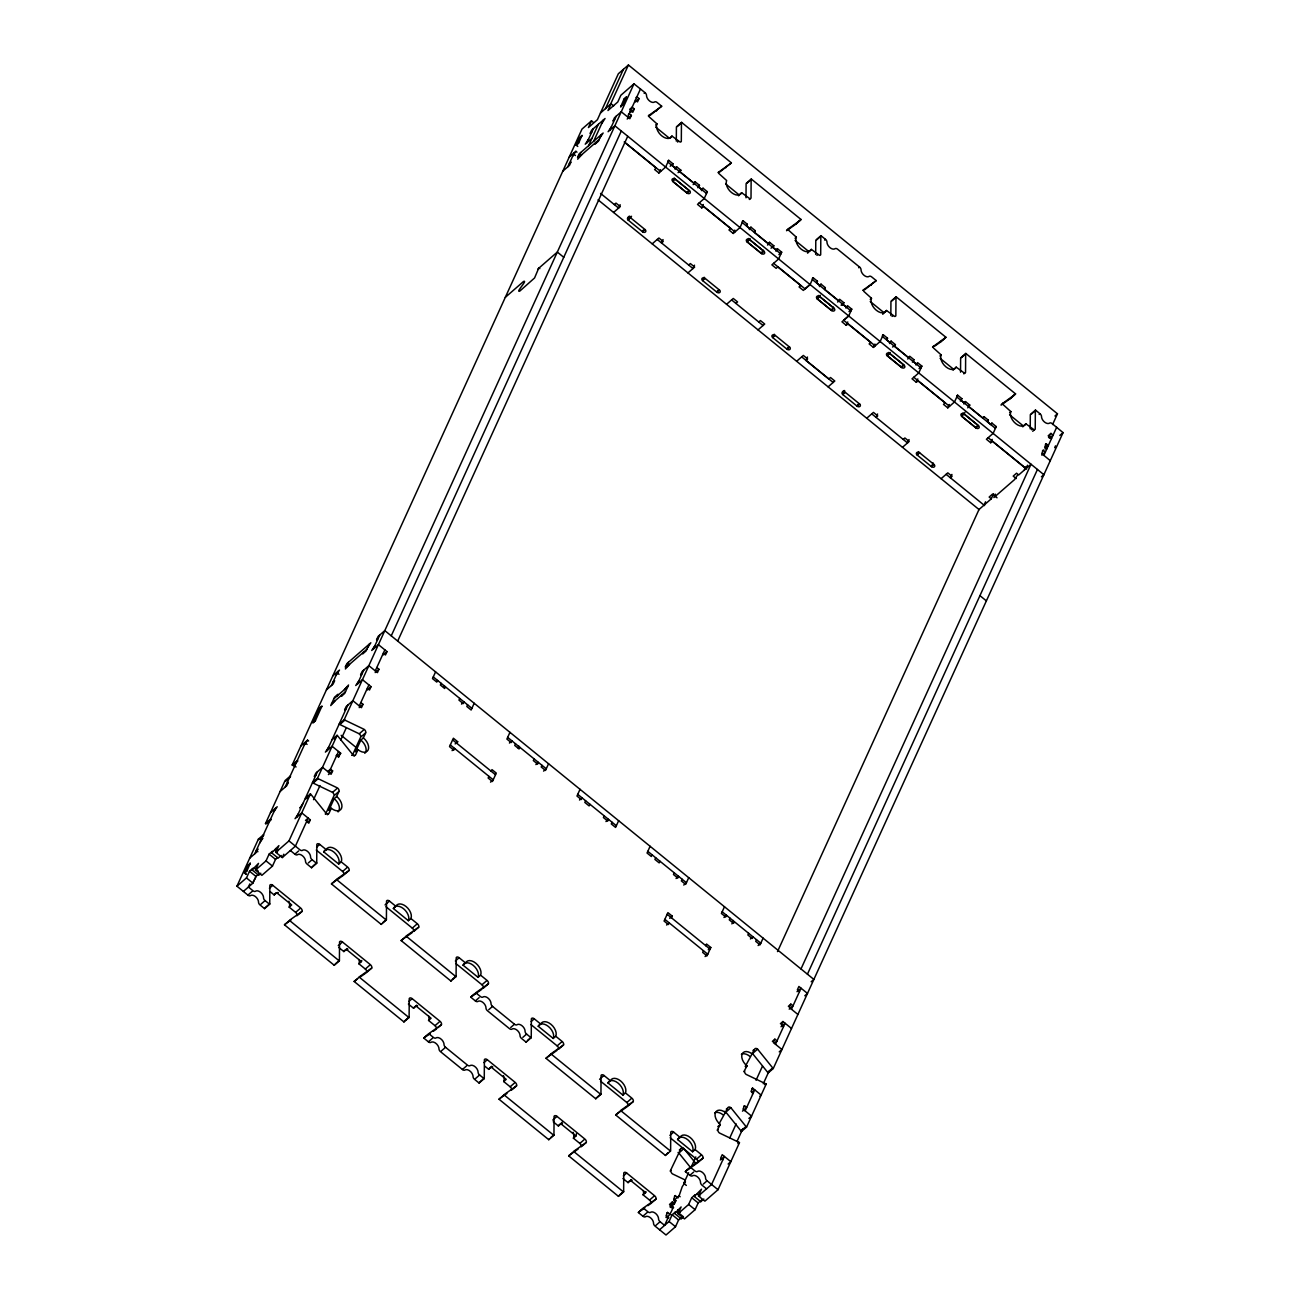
<?xml version="1.0" encoding="UTF-8"?>
<svg xmlns="http://www.w3.org/2000/svg" width="1300" height="1300" viewBox="0 0 1300 1300"><rect width="100%" height="100%" fill="white"/><g stroke="black" fill="none" stroke-linecap="round" stroke-linejoin="round"><path stroke-width="1.5" d="M263.851 835.201A2.828 1.755 49 0 0 263.412 834.795L258.375 839.166L236.941 886.194L247.91 895.099A2.828 1.755 49 0 0 250.445 895.635A5.655 3.494 49 0 1 255.515 896.675A5.655 3.494 49 0 1 258.537 902.2A2.828 1.755 49 0 0 260.049 904.979L264.566 908.651L269.604 904.264A2.828 1.755 49 0 0 269.734 903.711L269.864 885.267A2.828 1.755 49 0 1 272.773 885.316L300.658 908.001A2.828 1.755 49 0 1 302.039 911.43L297.846 915.07M290.371 850.525L294.889 854.197A2.828 1.755 49 0 0 297.424 854.717A5.655 3.494 49 0 1 302.494 855.774A5.655 3.494 49 0 1 305.516 861.299A2.828 1.755 49 0 0 307.027 864.061L311.561 867.75L316.582 863.362A2.828 1.755 49 0 0 316.713 862.81L316.842 844.35A2.828 1.755 49 0 1 319.751 844.415L326.202 849.648A9.896 6.126 49 0 1 336.391 849.875A9.896 6.126 49 0 1 341.217 861.867L347.652 867.084A2.828 1.755 49 0 1 349.034 870.513L344.614 874.347M290.891 920.124L284.798 924.43A2.828 1.755 49 0 0 284.489 924.836L334.262 965.299L339.284 960.911A2.828 1.755 49 0 0 339.414 960.359L339.544 941.915A2.828 1.755 49 0 1 342.452 941.98L370.354 964.649A2.828 1.755 49 0 1 371.719 968.077L367.526 971.734M343.996 874.9L331.776 883.529A2.828 1.755 49 0 0 331.467 883.935L381.241 924.398L386.279 920.01A2.828 1.755 49 0 0 386.409 919.458L386.539 901.014A2.828 1.755 49 0 1 389.447 901.079L395.882 906.295A9.896 6.126 49 0 1 406.071 906.523A9.896 6.126 49 0 1 410.898 918.515L417.332 923.748A2.828 1.755 49 0 1 418.714 927.176L414.31 931.011M357.533 978.932L354.477 981.077A2.828 1.755 49 0 0 354.169 981.484L403.942 1021.946L408.98 1017.575A2.828 1.755 49 0 0 409.11 1017.023L409.24 998.562A2.828 1.755 49 0 1 412.149 998.627L440.034 1021.296A2.828 1.755 49 0 1 441.415 1024.725L438.051 1027.65M412.149 932.636L401.473 940.176A2.828 1.755 49 0 0 401.164 940.583L450.921 981.045L455.959 976.674A2.828 1.755 49 0 0 456.089 976.105L456.219 957.661A2.828 1.755 49 0 1 459.128 957.726L465.562 962.959A9.896 6.126 49 0 1 475.767 963.17A9.896 6.126 49 0 1 480.577 975.163L487.029 980.395A2.828 1.755 49 0 1 488.394 983.824L483.99 987.659M428.366 1034.085L424.174 1037.741A2.828 1.755 49 0 0 423.865 1038.148L428.382 1041.82A2.828 1.755 49 0 0 430.414 1042.535L431.925 1041.95A5.655 3.494 49 0 1 438.799 1047.54L439.108 1049.604A2.828 1.755 49 0 0 440.521 1051.684L462.442 1069.51A2.828 1.755 49 0 0 464.474 1070.225L465.985 1069.64A5.655 3.494 49 0 1 472.859 1075.23L473.168 1077.294A2.828 1.755 49 0 0 474.581 1079.374L479.099 1083.046L484.136 1078.675A2.828 1.755 49 0 0 484.266 1078.122L484.396 1059.663A2.828 1.755 49 0 1 487.305 1059.727L515.19 1082.396A2.828 1.755 49 0 1 516.571 1085.825L512.379 1089.481M474.923 993.541L471.152 996.824A2.828 1.755 49 0 0 470.844 997.246L475.361 1000.919A2.828 1.755 49 0 0 477.896 1001.439A5.655 3.494 49 0 1 482.966 1002.479A5.655 3.494 49 0 1 485.989 1008.02A2.828 1.755 49 0 0 487.5 1010.783L509.421 1028.609A2.828 1.755 49 0 0 511.956 1029.129A5.655 3.494 49 0 1 517.026 1030.169A5.655 3.494 49 0 1 520.049 1035.71A2.828 1.755 49 0 0 521.56 1038.472L526.094 1042.145L531.115 1037.757A2.828 1.755 49 0 0 531.245 1037.205L531.375 1018.761A2.828 1.755 49 0 1 534.284 1018.826L540.719 1024.059A9.896 6.126 49 0 1 550.924 1024.27A9.896 6.126 49 0 1 555.75 1036.263L562.185 1041.495A2.828 1.755 49 0 1 563.55 1044.924L559.146 1048.759M506.951 1093.446L499.33 1098.841A2.828 1.755 49 0 0 499.021 1099.247L548.779 1139.71L553.816 1135.322A2.828 1.755 49 0 0 553.946 1134.77L554.076 1116.31A2.828 1.755 49 0 1 556.985 1116.375L584.87 1139.044A2.828 1.755 49 0 1 586.251 1142.472L582.059 1146.129M557.001 1050.384L546.309 1057.924A2.828 1.755 49 0 0 546 1058.33L595.774 1098.793L600.811 1094.421A2.828 1.755 49 0 0 600.941 1093.869L601.071 1075.409A2.828 1.755 49 0 1 603.98 1075.474L610.415 1080.706A9.896 6.126 49 0 1 620.604 1080.918A9.896 6.126 49 0 1 625.43 1092.91L631.865 1098.142A2.828 1.755 49 0 1 633.246 1101.571L628.842 1105.406M578.175 1149.021L569.01 1155.489A2.828 1.755 49 0 0 568.701 1155.895L618.475 1196.358L623.512 1191.97A2.828 1.755 49 0 0 623.642 1191.418L623.756 1172.974A2.828 1.755 49 0 1 626.681 1173.023L654.566 1195.707A2.828 1.755 49 0 1 655.947 1199.12L651.755 1202.776M676.309 141.148L676.406 127.303A2.844 1.755 49 0 1 676.536 126.75L681.574 122.362L731.347 162.825A2.828 1.755 49 0 1 731.039 163.231L717.99 172.591M681.574 122.362A2.844 1.755 49 0 0 681.444 122.915L681.314 141.375A2.828 1.755 49 0 1 680.144 142.058L671.97 136.077A9.896 6.11 49 0 1 667.875 138.45A9.912 6.126 49 0 1 659.1 133.071A9.912 6.126 49 0 1 656.955 123.858L649.22 116.919A2.828 1.755 49 0 1 649.139 115.213L661.359 106.584A2.828 1.755 49 0 0 661.668 106.178L657.134 102.505A2.828 1.755 49 0 0 654.599 101.969A5.655 3.494 49 0 1 649.529 100.929A5.655 3.494 49 0 1 646.506 95.404A2.828 1.755 49 0 0 644.995 92.641L633.994 83.817L620.847 95.274L617.776 102.001L607.994 110.516L611.065 103.789L613.633 105.885M746.005 197.795L746.102 183.95A2.844 1.755 49 0 1 746.233 183.398L751.27 179.01L801.028 219.472A2.828 1.755 49 0 1 800.719 219.895L786.841 229.97M751.254 179.01A2.844 1.755 49 0 0 751.14 179.579L751.01 198.023A2.828 1.755 49 0 1 749.84 198.705L741.65 192.725A9.896 6.11 49 0 1 731.477 192.514A9.896 6.11 49 0 1 726.651 180.537L718.916 173.566A2.828 1.755 49 0 1 718.819 171.86M815.685 254.443L815.783 240.614A2.844 1.755 49 0 1 815.913 240.045L820.95 235.674L825.467 239.346A2.828 1.755 49 0 1 826.979 242.109A5.655 3.494 49 0 0 830.001 247.65A5.655 3.494 49 0 0 835.071 248.69L835.575 248.495A2.844 1.755 49 0 1 837.606 249.21L859.528 267.036A2.828 1.755 49 0 1 861.039 269.799A5.655 3.494 49 0 0 864.061 275.324A5.655 3.494 49 0 0 869.131 276.38L869.635 276.185A2.844 1.755 49 0 1 871.666 276.9L876.184 280.572A2.828 1.755 49 0 1 875.875 280.979L862.826 290.339M820.95 235.674A2.844 1.755 49 0 0 820.82 236.226L820.69 254.67A2.828 1.755 49 0 1 819.52 255.352L811.346 249.389A9.912 6.126 49 0 1 801.158 249.161A9.912 6.126 49 0 1 796.331 237.169L788.596 230.214A2.828 1.755 49 0 1 788.515 228.507M890.841 315.543L890.939 301.697A2.844 1.755 49 0 1 891.069 301.145L896.106 296.774L945.88 337.236A2.828 1.755 49 0 1 945.571 337.642L932.523 347.002M896.106 296.774A2.844 1.755 49 0 0 895.976 297.326L895.846 315.77A2.828 1.755 49 0 1 894.676 316.452L886.502 310.473A9.896 6.11 49 0 1 876.314 310.261A9.896 6.11 49 0 1 871.487 298.285L863.752 291.314A2.828 1.755 49 0 1 863.671 289.608M960.538 372.19L960.635 358.361A2.844 1.755 49 0 1 960.765 357.809L965.786 353.421L1015.56 393.884A2.828 1.755 49 0 1 1015.251 394.29L1001.358 404.381M965.786 353.421A2.844 1.755 49 0 0 965.656 353.974L965.542 372.418A2.828 1.755 49 0 1 964.373 373.1L956.182 367.136A9.896 6.11 49 0 1 946.01 366.925A9.896 6.11 49 0 1 941.184 354.933M1030.217 428.854L1030.315 415.009A2.844 1.755 49 0 1 1030.445 414.456L1035.483 410.069L1040 413.757A2.828 1.755 49 0 1 1041.511 416.52A5.655 3.494 49 0 0 1044.534 422.045A5.655 3.494 49 0 0 1049.604 423.101L1050.108 422.89A2.844 1.755 49 0 1 1052.139 423.621L1063.059 432.624L773.273 1068.503L768.235 1072.874A2.828 1.755 49 0 1 767.65 1072.305L752.554 1053.536A2.828 1.755 49 0 0 752.148 1053.244M1035.483 410.069A2.844 1.755 49 0 0 1035.352 410.621L1035.222 429.081A2.828 1.755 49 0 1 1034.053 429.747L1025.879 423.784A9.896 6.11 49 0 1 1015.69 423.573A9.896 6.11 49 0 1 1010.864 411.58L1003.129 404.625A2.828 1.755 49 0 1 1003.048 402.919M244.481 872.999L246.886 871.033L250.331 863.021L247.894 865.524L244.481 872.999L246.09 874.299M626.454 97.029L624.049 98.995L620.62 107.006L623.041 104.487L626.454 97.029L623.886 99.32M667.111 1216.572C669.094 1217.743 676.065 1202.614 671.45 1207.797M312.942 722.767L315.331 720.834L321.961 706.046L319.459 708.5L312.942 722.767L315.461 720.59M266.142 823.989A2.828 1.755 49 0 1 265.493 823.55L285.074 780.601L290.111 776.214A2.828 1.755 49 0 1 290.55 776.636M296.075 766.951L292.841 765.408A2.828 1.755 49 0 1 292.191 764.985L581.977 129.106L591.484 120.835L593.092 122.135M254.768 853.775L275.519 808.21M285.106 787.183L305.874 741.617M331.435 685.539L337.821 671.515M567.84 166.79L574.226 152.766M578.695 142.951L582.043 135.33L579.589 137.702L576.095 145.356L578.695 142.951L576.176 145.145L577.785 146.461M304.346 744.981L307.548 740.155L308.62 741.016M336.294 674.879L339.495 670.053L332.784 675.903M572.699 156.13L575.9 151.304L576.972 152.181M236.941 886.194L246.464 877.923L249.519 871.195L252.882 868.27L252.119 869.944L258.554 875.176L260.812 873.21M591.484 120.835L588.413 127.562L597.383 119.746L618.345 73.759L628.42 65L1057.469 413.806L1052.594 424.515M252.119 869.944L258.505 863.379L255.434 870.106L261.869 875.339L272.464 866.109L275.535 859.381L277.777 857.431M348.449 662.253L345.394 668.98L349.521 664.381M580.759 152.49L577.704 159.201L581.831 154.602M586.901 142.74L593.304 128.716M249.844 883.903L248.414 887.039L252.947 890.727A2.828 1.755 49 0 0 255.482 891.248A5.655 3.494 49 0 1 260.536 892.288A5.655 3.494 49 0 1 263.559 897.829A2.828 1.755 49 0 0 265.07 900.591L269.604 904.264M334.864 700.992L330.736 705.591L334.571 697.174L337.919 694.265L337.155 695.939M588.624 145.649L598.325 124.345M605.491 108.631L623.383 69.388M243.376 891.426L252.899 883.155L255.954 876.428L258.196 874.477M255.678 877.565L253.305 881.676M258.554 875.176L259.317 873.502M593.661 141.261L603.363 119.957M610.529 104.26L628.42 65M255.434 870.106L266.029 860.876L269.1 854.149L272.464 851.224L271.684 852.898L278.135 858.13L281.206 855.465M342.127 694.655L341.364 696.345L344.711 693.42L348.546 685.003L344.435 689.617M363.496 652.194L362.733 653.884L366.096 650.959L369.151 644.247M595.822 142.431L595.043 144.121L598.406 141.196L601.461 134.469M271.684 852.898L278.899 845.617L275.827 852.345L282.262 857.577L295.409 846.138L308.181 818.106L305.5 820.43M296.709 817.245L317.476 771.68M327.064 750.653L347.831 705.087M357.419 684.06L363.805 670.036M373.392 649.009L379.779 634.985M609.83 130.162L616.233 116.139M275.827 852.345L288.974 840.905L310.391 793.894A2.828 1.755 49 0 1 310.976 794.462L326.089 813.231A2.828 1.755 49 0 0 328.998 813.296L331.289 808.242A9.896 6.126 49 0 0 341.494 808.454A9.896 6.126 49 0 0 336.668 796.461L338.959 791.424A2.828 1.755 49 0 0 337.577 787.995L318.159 778.7A2.828 1.755 49 0 1 317.509 778.261L312.488 782.649A2.828 1.755 49 0 0 313.121 783.071L332.556 792.383A2.828 1.755 49 0 1 333.938 795.795L325.618 814.028M317.509 778.261L337.09 735.312A2.828 1.755 49 0 1 337.675 735.881L352.787 754.65A2.828 1.755 49 0 0 355.696 754.715L357.988 749.661A9.896 6.126 49 0 0 368.176 749.889A9.896 6.126 49 0 0 363.366 737.896L365.658 732.842A2.828 1.755 49 0 0 364.276 729.414L344.858 720.119A2.828 1.755 49 0 1 344.207 719.696L339.17 724.067A2.828 1.755 49 0 0 339.82 724.506L359.239 733.801A2.828 1.755 49 0 1 360.62 737.23L352.316 755.446M344.207 719.696L633.994 83.817M282.262 857.577L283.79 854.214M313.544 799.663L319.979 785.574M340.665 740.171L346.287 727.805M328.949 772.541L338.536 751.497M359.304 705.933L368.875 684.905M375.277 670.898L384.849 649.854M391.251 635.846L621.254 131.121M627.656 117.097L640.477 88.953M298.252 813.881L295.035 818.707L301.746 812.874L310.326 819.845L308.799 823.209L306.654 821.47M327.681 771.599L330.476 769.178L332.621 770.916L331.094 774.28L322.514 767.309L315.803 773.142L314.275 776.506L315.949 775.044M338.309 757.347L340.681 753.253L332.101 746.265L325.39 752.115L328.591 747.289M360.831 702.569L362.976 704.324L361.449 707.688L352.869 700.7L346.158 706.55L344.614 709.914L346.287 708.451M358.946 680.696L355.729 685.523L362.44 679.673L371.02 686.66L369.493 690.024L367.348 688.269M376.805 667.517L378.95 669.273L377.423 672.636L368.842 665.665L362.115 671.499L360.588 674.863L362.261 673.4M374.92 645.645L371.702 650.471L378.414 644.621L386.994 651.609L385.466 654.972L383.321 653.217M628.387 114.367L629.233 113.636L631.378 115.375L629.834 118.739L621.254 111.767L614.494 117.715L612.966 121.079L614.64 119.616M629.655 109.379L632.174 107.185L634.319 108.924L632.775 112.287L630.63 110.549L629.801 111.28M636.058 97.532L636.903 96.801L639.048 98.556L637.504 101.92L635.359 100.165M397.686 641.079L627.689 136.354M336.668 796.461L334.149 798.655L328.786 810.436L331.289 808.242M363.366 737.896L360.848 740.074L355.469 751.855L357.988 749.661M620.149 204.701L618.605 208.065L600.567 193.407M629.98 216.352L628.241 220.139L642.558 231.774A2.129 1.609 24.5 0 0 645.418 231.985A2.129 1.609 24.5 0 0 645.06 229.58L630.76 217.945A2.129 1.609 24.5 0 0 627.9 217.734A2.129 1.609 24.5 0 0 628.241 220.139L631.54 216.271M624.195 141.976L656.273 168.058L654.599 169.52L658.889 172.998L660.416 169.634M435.581 671.889L432.51 678.616L436.8 682.094L437.564 680.42M665.6 167.164L668.704 160.322L672.994 163.816L672.23 165.49L675.805 168.399L674.976 169.13M643.321 230.084L642.558 231.774L645.06 229.58M441.139 683.329L440.375 685.003L444.665 688.496L445.445 686.806M675.805 168.399L676.569 166.725L680.859 170.202L680.095 171.893L694.395 183.528L693.144 184.616M672.766 181.317L675.285 179.124L689.585 190.759L687.066 192.952L672.766 181.317A2.129 1.609 24.5 0 1 672.36 179.026A2.129 1.609 24.5 0 1 675.236 179.237L689.536 190.856A2.129 1.609 24.5 0 1 689.894 193.261A2.129 1.609 24.5 0 1 687.017 193.05L672.717 181.431L674.294 177.954M443.69 687.326L444.454 685.636M663.049 239.574L661.521 242.954L663.195 241.491L658.905 237.998L652.194 243.847M687.017 193.05L687.781 191.376M459.745 698.441L458.965 700.115L463.271 703.609L464.035 701.935L461.516 704.113M694.395 183.528L695.175 181.838L699.465 185.331L697.856 187.736M467.61 704.827L466.846 706.517L471.136 710.011L474.191 703.267M701.431 190.645L703.04 188.224L707.33 191.718L704.21 198.559L697.499 204.393L701.789 207.886L703.462 206.424L730.649 228.507L728.959 229.97L733.249 233.464L740.009 227.516M456.901 743.389L457.665 741.715L453.375 738.221L449.54 746.639L453.83 750.116L454.594 748.442L452.075 750.636M701.789 207.886L703.316 204.523M694.509 265.168L692.981 268.531L657.231 239.46M704.145 277.241L702.617 280.605L716.918 292.224A2.129 1.609 24.5 0 0 719.794 292.435A2.129 1.609 24.5 0 0 719.436 290.03L705.136 278.411A2.129 1.609 24.5 0 0 702.276 278.2A2.129 1.609 24.5 0 0 702.617 280.605L705.136 278.411M733.249 233.464L734.793 230.1M488.914 776.344L488.15 778.034L492.44 781.511L496.275 773.11L491.985 769.616L491.221 771.29M509.957 732.339L506.886 739.066L511.176 742.56L511.94 740.87L509.421 743.064M739.96 227.614L743.08 220.789L747.37 224.283L746.606 225.956L750.181 228.865L749.336 229.596M717.681 290.55L716.918 292.224L719.436 290.03M515.515 743.779L514.751 745.469L519.041 748.962L519.805 747.273M750.181 228.865L750.945 227.175L755.235 230.669L754.471 232.359L768.771 243.977L767.52 245.082M750.116 238.582L749.661 239.59L763.961 251.225L761.442 253.403L747.142 241.784L748.67 238.42M518.05 747.776L518.83 746.102M761.394 253.516A2.129 1.609 24.5 0 0 764.254 253.727A2.129 1.609 24.5 0 0 763.913 251.322L749.613 239.688A2.129 1.609 24.5 0 0 746.736 239.476A2.129 1.609 24.5 0 0 747.094 241.881L761.394 253.516L762.97 250.039M534.105 758.891L533.341 760.581L537.631 764.075L538.395 762.385L535.876 764.579M768.771 243.977L769.535 242.304L773.825 245.781L773.061 247.471L776.636 250.38L775.808 251.111M541.97 765.294L541.206 766.984L545.496 770.461L548.567 763.734M776.636 250.38L777.4 248.69L781.69 252.184L778.586 259.009L771.875 264.859L776.165 268.336L777.839 266.89L800.735 285.48L799.061 286.942L803.351 290.42L810.062 284.586L813.166 277.761L817.456 281.239L816.692 282.929L820.267 285.838L819.423 286.569M774.215 334.214L772.704 337.577L787.004 349.196A2.129 1.609 24.5 0 0 789.864 349.424A2.129 1.609 24.5 0 0 789.506 347.019L775.206 335.384A2.129 1.609 24.5 0 0 772.33 335.173A2.129 1.609 24.5 0 0 772.688 337.577L775.222 335.384M580.044 789.295L576.972 796.039L581.262 799.533L582.026 797.842L579.508 800.036M787.767 347.523L786.988 349.213L789.523 347.002M585.601 800.751L584.837 802.441L589.128 805.919L589.891 804.245M820.267 285.838L821.031 284.148L825.321 287.641L824.558 289.331L838.858 300.95L837.59 302.039M820.316 295.295L819.731 296.562L834.031 308.181L831.512 310.375L817.212 298.756A2.129 1.609 24.5 0 1 816.839 296.449A2.129 1.609 24.5 0 1 819.699 296.66L833.999 308.279A2.129 1.609 24.5 0 1 834.356 310.684A2.129 1.609 24.5 0 1 831.48 310.473L817.18 298.854L818.756 295.392M828.1 386.848L834.811 381.014L830.521 377.52L828.847 378.983L805.951 360.392L807.479 357.029M831.48 310.473L833.056 307.011M604.191 815.864L603.428 817.554L607.717 821.048L608.481 819.358L605.962 821.551M838.858 300.95L839.621 299.26L843.911 302.754L842.303 305.175M612.056 822.266L611.293 823.94L615.582 827.434L618.654 820.69M845.877 308.067L847.486 305.662L851.776 309.156L848.673 315.981L841.961 321.815L846.251 325.309L847.925 323.846L870.805 342.452L869.131 343.915L873.421 347.409L880.181 341.461M846.251 325.309L847.779 321.945M844.626 390.504L842.774 394.534L857.074 406.169A2.129 1.609 24.5 0 0 859.95 406.38A2.129 1.609 24.5 0 0 859.592 403.975L845.292 392.356A2.129 1.609 24.5 0 0 842.432 392.145A2.129 1.609 24.5 0 0 842.774 394.534L845.292 392.356M873.421 347.409L874.949 344.045M650.114 846.284L647.043 853.011L651.332 856.505L652.096 854.815M880.133 341.559L883.236 334.734L887.526 338.211L886.763 339.901L890.337 342.81L889.509 343.541M857.854 404.479L857.074 406.169L859.592 403.975M655.671 857.724L654.908 859.414L659.197 862.891L659.961 861.217M890.337 342.81L891.101 341.12L895.391 344.614L894.627 346.287L908.928 357.923L907.676 359.011M890.273 352.527L889.818 353.535L904.117 365.154L901.599 367.348L887.299 355.729L888.826 352.365M877.581 413.985L876.038 417.349L877.727 415.886L873.438 412.392L866.726 418.243M901.55 367.461A2.129 1.609 24.5 0 0 904.426 367.673A2.129 1.609 24.5 0 0 904.069 365.267L889.769 353.632A2.129 1.609 24.5 0 0 886.892 353.421A2.129 1.609 24.5 0 0 887.25 355.826L901.55 367.461L902.314 365.771M674.278 872.836L673.497 874.526L677.788 878.02L678.567 876.33L676.049 878.524M908.928 357.923L909.691 356.233L913.998 359.726L912.389 362.148M682.142 879.239L681.363 880.913L685.653 884.406L688.724 877.679M915.964 365.04L917.572 362.635L921.862 366.129L918.742 372.954L912.031 378.804L916.321 382.281L917.995 380.819L945.165 402.919L943.491 404.381L947.781 407.859L954.541 401.911L957.612 395.184L961.903 398.678L960.294 401.082M671.418 917.8L672.197 916.11L667.908 912.633L664.072 921.034L668.363 924.528L669.126 922.837L666.608 925.031M916.321 382.281L917.849 378.918M909.041 439.562L907.514 442.926L871.748 413.855M918.678 451.636L917.15 455L931.45 466.635A2.129 1.609 24.5 0 0 934.326 466.846A2.129 1.609 24.5 0 0 933.969 464.441L919.669 452.806A2.129 1.609 24.5 0 0 916.792 452.595A2.129 1.609 24.5 0 0 917.15 455L919.669 452.806M947.781 407.859L949.325 404.495M703.446 950.739L702.683 952.429L706.972 955.923L710.808 947.505L706.517 944.011L705.754 945.701M724.49 906.75L721.419 913.477L725.709 916.955L726.472 915.281L723.954 917.475M933.14 462.93L931.45 466.635L933.969 464.441M730.048 918.19L729.284 919.864L733.574 923.358L734.337 921.667L731.819 923.861M963.869 403.991L965.477 401.586L969.767 405.08L967.736 407.842M961.659 416.179L964.178 413.985L978.494 425.62L975.975 427.814L961.659 416.179A2.129 1.609 24.5 0 1 961.269 413.887A2.129 1.609 24.5 0 1 964.129 414.099L978.445 425.718A2.129 1.609 24.5 0 1 978.786 428.122A2.129 1.609 24.5 0 1 975.926 427.911L961.626 416.293L963.202 412.815M732.582 922.188L733.363 920.498M964.129 414.099L964.958 412.311M951.941 474.435L950.414 477.815L952.087 476.352L947.798 472.859L941.086 478.709M975.926 427.911L976.69 426.238M748.637 933.303L747.874 934.976L752.164 938.47L752.928 936.796L750.409 938.974M993.119 433.42L996.222 426.579L991.932 423.101L991.169 424.775L987.594 421.866L988.358 420.192L984.068 416.699L983.304 418.389L969.004 406.754M756.503 939.689L755.739 941.379L760.029 944.873L763.1 938.129M993.167 433.306L986.408 439.254L990.697 442.747L992.225 439.384M670.183 1171.17L680.989 1148.566A2.828 1.755 49 0 1 683.898 1148.631L695.24 1162.72M777.514 951.6L978.998 509.519L991.299 498.794L993.59 493.756M984.019 505.131L985.562 501.767M670.426 1214.753L667.566 1212.429L666.039 1215.793L668.184 1217.531L664.609 1225.38L660.075 1221.707A2.828 1.755 49 0 1 658.564 1218.945A5.655 3.494 49 0 0 655.541 1213.404A5.655 3.494 49 0 0 650.488 1212.364A2.828 1.755 49 0 1 647.952 1211.844L643.419 1208.155L638.381 1212.543L642.915 1216.231A2.828 1.755 49 0 0 645.45 1216.751A5.655 3.494 49 0 1 650.52 1217.791A5.655 3.494 49 0 1 653.543 1223.316A2.828 1.755 49 0 0 655.054 1226.095L666.006 1235L675.512 1226.729L678.584 1219.985L681.947 1217.076L681.168 1218.75L674.733 1213.517L675.512 1211.844L672.149 1214.753L669.077 1221.496L659.571 1229.767M669.923 1206.14L672.295 1202.045L674.44 1203.8L670.247 1207.44M678.096 1197.934L675.236 1195.594L673.709 1198.974L675.854 1200.712L674.44 1203.8M995.426 494.179L993.899 497.543L1014.601 479.538L1017.803 474.711M686.351 1185.421L683.767 1183.325L688.594 1172.763M690.999 1167.481L695.809 1156.903M673.692 1200.566L679.071 1195.886L682.24 1186.689L685.457 1181.862L683.767 1183.325M674.733 1213.517L681.119 1206.953L678.064 1213.68L684.499 1218.913L695.094 1209.682L698.165 1202.955L700.408 1201.005M719.225 1123.541L727.984 1107.665A2.828 1.755 49 0 1 730.892 1107.73L745.989 1126.499A2.828 1.755 49 0 0 746.574 1127.068L741.536 1131.455A2.828 1.755 49 0 1 740.967 1130.886L725.855 1112.118A2.828 1.755 49 0 0 724.555 1111.435M745.209 1066.536L754.683 1049.084A2.828 1.755 49 0 1 757.591 1049.149L772.688 1067.918A2.828 1.755 49 0 0 773.273 1068.503M717.178 1130.269L720.314 1124.5A9.896 6.126 49 0 1 715.488 1112.507A9.896 6.126 49 0 1 725.676 1112.719M743.86 1071.688L747.012 1065.919A9.896 6.126 49 0 1 742.186 1053.926A9.896 6.126 49 0 1 752.375 1054.138M678.064 1213.68L688.659 1204.45L691.73 1197.722L695.077 1194.797L694.314 1196.471L700.749 1201.704L703.836 1199.039M1024.303 470.064L1025.83 466.7M1027.52 465.238L1025.976 468.601L992.371 441.285L990.697 442.747M694.314 1196.471L701.512 1189.191L698.441 1195.919L704.892 1201.151L718.023 1189.711L739.456 1142.684A2.828 1.755 49 0 0 738.806 1142.261L719.387 1132.966A2.828 1.755 49 0 1 718.006 1129.538M800.995 968.955L1031.014 464.23L1018.712 474.939L1016.568 473.2L1013.204 476.109L1016.21 478.562M700.749 1201.704L701.512 1200.03M729.739 1138.004L736.158 1123.899M756.048 1080.267L762.483 1066.146M742.479 1111.159L746.671 1107.503L744.526 1105.764L742.999 1109.128L751.579 1116.115L748.881 1118.439M759.899 1096.176L761.15 1095.071L752.57 1088.1L751.043 1091.464L753.188 1093.203L752.342 1093.934M774.508 1043.104L777.026 1040.91L774.881 1039.171L773.337 1042.535L781.918 1049.506L779.236 1051.846M791.505 1028.479L782.925 1021.508L781.398 1024.871L783.543 1026.61M789.214 1009.158L793 1005.859L790.855 1004.12L789.311 1007.484L797.891 1014.455M1041.788 455.13L1045.411 451.977L1043.266 450.223L1041.739 453.586L1050.27 460.671M1045.834 447.704L1048.352 445.526L1046.207 443.771L1044.68 447.135L1046.825 448.89M1048.564 437.499L1050.936 433.404L1053.081 435.142L1049.457 438.311M1046.614 446.014L1045.021 449.036M745.144 1110.882L754.715 1089.839L752.034 1092.179M775.483 1044.274L785.07 1023.246L781.04 1026.756M791.456 1009.222L801.044 988.195L797.014 991.705M807.43 974.188L1037.449 469.462M1043.835 455.439L1056.656 427.294M736.986 1141.465L742.788 1128.709M763.295 1083.745L768.918 1071.379M1054.674 447.688L1055.519 445.835M746.574 1127.068L766.155 1084.119A2.828 1.755 49 0 0 765.505 1083.68L746.086 1074.385A2.828 1.755 49 0 1 744.705 1070.956M563.761 257.303L557.326 252.07L538.622 268.369L534.56 277.973L519.74 291.135C515.044 293.036 528.206 279.614 523.591 281.434L505.294 297.359M537.729 269.376L539.029 267.979L539.841 268.645M600.454 113.019L611.065 103.789M579.378 138.141L581.896 135.947M620.701 106.324L623.22 104.146M591.76 132.096L590.086 133.543L591.614 130.179L605.053 118.495L601.835 123.321M588.445 139.376L585.227 144.202L591.939 138.369M569.189 157.154L575.9 151.304M644.166 93.356L644.995 92.625M634.839 102.196L639.048 98.556M569.367 163.426L571.041 161.964L569.514 165.327L562.803 171.178M611.325 126.896L608.108 131.722L614.867 125.775L1043.884 474.695M579.247 155.838L577.558 157.3L579.101 153.936L603.151 133.006L599.934 137.832M578.467 157.544L599.154 139.523M630.679 112.093L634.319 108.924M627.185 119.031L631.378 115.375M648.294 115.944L649.139 115.213M650.211 115.278L661.668 106.178M655.688 124.963L656.955 123.874M677.251 126.571L681.444 122.915M671.97 136.077L669.451 138.271L655.688 127.075M677.56 142.041L678.405 141.31M614.315 204.571L615.989 203.109L620.279 206.602L613.567 212.453M667.875 161.054L668.704 160.322M658.889 172.998L665.649 167.05M670.199 166.254L672.994 163.816M675.74 167.456L676.569 166.725M678.064 172.64L680.859 170.202M628.03 217.279L629.298 216.19M694.33 182.569L695.175 181.838M698.62 186.062L699.465 185.331M719.891 171.925L731.347 162.825M702.195 188.955L703.04 188.224M706.485 192.449L707.33 191.718M746.931 183.219L751.14 179.579M738.595 195.812A9.912 6.126 49 0 0 739.148 194.919L741.65 192.725M749.32 199.485L750.165 198.754M688.691 265.037L690.365 263.575L694.655 267.069L687.944 272.902M742.235 221.52L743.08 220.789M746.525 224.998L747.37 224.283M750.1 227.906L750.945 227.175M754.406 231.4L755.235 230.669M747.142 241.784L749.661 239.59M768.706 243.035L769.535 242.304M801.028 219.472L796.006 223.86A2.828 1.755 49 0 1 795.697 224.266L786.533 230.734M795.697 224.266L799.89 220.61M771.03 248.219L773.825 245.781M776.571 249.421L777.4 248.69M795.064 238.274L796.331 237.169M778.895 254.621L781.69 252.184M726.554 304.298L733.265 298.464L737.571 301.941L735.881 303.404M816.628 239.882L820.82 236.226M807.544 253.159A9.912 6.126 49 0 0 808.827 251.566L811.346 249.389M824.639 240.078L825.467 239.346M816.936 255.336L817.781 254.605M346.921 665.616L345.248 667.079L346.791 663.715L370.841 642.769L367.624 647.595M378.235 638.349L376.561 639.811L378.089 636.447L384.816 630.614L813.865 979.42L811.184 981.744M346.141 667.306L366.844 649.285M332.963 682.175L334.636 680.712L333.109 684.076L326.398 689.91M758.761 322.026L760.435 320.564L764.725 324.041L758.014 329.891M812.321 278.493L813.166 277.761M319.329 708.76L321.848 706.566M383.224 654.891L386.994 651.609M333.808 698.864L347.783 686.692M810.095 284.489L805.058 288.876L773.597 263.299M331.5 703.918L345.491 691.73M816.611 281.97L817.456 281.239M820.186 284.879L821.031 284.148M375.18 672.555L378.95 669.273M824.476 288.373L825.321 287.641M300.836 745.989L307.548 740.155M367.25 689.942L371.02 686.66M817.212 298.756L819.731 296.562M858.699 267.767L859.528 267.036M292.191 764.985L297.229 760.597A2.828 1.755 49 0 0 297.863 761.02M293.67 764.676L297.034 761.751M340.665 723.775L344.858 720.119M359.206 707.606L362.976 704.324M332.053 739.684L337.09 735.312M285.659 781.17L289.851 777.514M334.311 738.806L336.001 737.344M286.65 783.819L288.324 782.356L286.78 785.72L280.069 791.554M841.116 305.191L843.911 302.754M864.744 289.689L876.184 280.572M359.239 733.801L363.447 730.145M270.498 812.597L277.209 806.747L273.991 811.574M336.164 755.592L336.993 754.878L339.137 756.616M337.041 756.421L340.681 753.253M848.981 311.577L851.776 309.156M361.465 736.499L365.658 732.842M265.493 823.55L270.53 819.179A2.828 1.755 49 0 0 271.017 819.504M848.705 315.884L843.667 320.255L875.144 345.849M796.624 361.286L803.335 355.436L807.625 358.93L805.951 360.392M266.971 823.258L271.18 819.601M313.966 782.356L318.159 778.7M870.22 299.374L871.487 298.269M328.429 774.572L332.621 770.916M351.942 755.381L352.787 754.65M310.391 793.894L305.37 798.265A2.828 1.755 49 0 1 305.939 798.834L310.148 795.178M354.006 756.178L354.851 755.446M259.805 839.02L260.634 838.289M261.479 837.557L263.152 836.095M261.154 839.751L262.827 838.289L259.61 843.115M303.095 803.238L299.894 808.064L301.567 806.601M249.73 858.163L256.441 852.312L257.969 848.949L256.295 850.411L257.904 851.711M891.784 300.983L895.976 297.326M247.764 865.784L250.283 863.59M332.556 792.383L336.749 788.726M882.7 314.259A9.912 6.126 49 0 0 883.984 312.666L886.502 310.473M247.097 870.594L244.579 872.788L246.188 874.104M334.766 795.064L338.959 791.424M307.808 822.039L310.326 819.845M892.092 316.436L892.938 315.705M325.244 813.962L326.089 813.231M327.324 814.759L328.152 814.028M882.408 335.465L883.236 334.734M247.91 895.099L252.102 891.459M294.889 854.197L298.675 850.915M886.697 338.942L887.526 338.211M890.273 341.851L891.101 341.12M269.409 888.241L272.773 885.316M316.615 847.161L319.751 844.415M892.596 347.051L895.391 344.614M842.562 391.69L843.814 390.585M887.299 355.729L889.818 353.535M260.877 904.248L265.07 900.591M308.295 862.972L312.065 859.69A2.828 1.755 49 0 1 310.554 856.911A5.655 3.494 49 0 0 307.531 851.386A5.655 3.494 49 0 0 302.461 850.346A2.828 1.755 49 0 1 299.926 849.826L288.974 840.905M270.319 891.8L274.17 894.936L276.689 892.742L291.704 904.962L289.185 907.14L295.62 912.373A2.828 1.755 49 0 1 297.001 915.801M341.217 861.867L338.699 864.045L323.684 851.841L326.202 849.648M265.541 907.367L269.734 903.711M312.942 866.092L316.713 862.81M455.146 743.909L457.665 741.715M913.153 360.457L913.998 359.726M945.88 337.236L940.842 341.608A2.828 1.755 49 0 1 940.534 342.014L934.424 346.336M940.534 342.014L944.726 338.374M919.051 368.55L921.862 366.129M295.62 912.373L299.829 908.733M344.126 874.153A2.828 1.755 49 0 0 342.615 871.471L347.019 867.636M284.489 924.836L289.51 920.465A2.828 1.755 49 0 1 289.835 920.042L302.039 911.43M331.467 883.935L336.505 879.548A2.828 1.755 49 0 1 336.814 879.141L349.034 870.513M939.916 356.021L941.167 354.916L933.449 347.961A2.828 1.755 49 0 1 933.351 346.271M961.464 357.63L965.656 353.974M953.127 370.207A9.912 6.126 49 0 0 953.68 369.33L956.182 367.136M490.539 782.161L493.22 779.821L450.32 744.949M963.852 373.88L964.697 373.149M903.224 439.433L904.898 437.97L909.188 441.464L902.476 447.314M956.767 395.915L957.612 395.184M961.057 399.409L961.903 398.678M338.26 945.62L342.452 941.98M385.044 904.914L389.447 901.079M964.633 402.317L965.477 401.586M543.579 771.111L546.26 768.788L507.65 737.392M968.923 405.795L969.767 405.08M338.715 947.408L343.866 951.584L346.385 949.406A9.896 6.126 49 0 1 346.921 948.513M410.898 918.515L408.379 920.709L393.364 908.489L395.882 906.295M335.221 964.015L339.414 960.359M382.623 922.74L386.409 919.458M983.239 417.43L984.068 416.699M360.588 976.771L366.697 972.449A2.828 1.755 49 0 0 365.316 969.036L358.881 963.804L361.4 961.61A9.896 6.126 49 0 0 361.741 960.554M1015.56 393.884L1010.523 398.271A2.828 1.755 49 0 1 1010.214 398.678L1001.065 405.145M1010.214 398.678L1014.423 395.021M987.529 420.924L988.358 420.192M991.104 423.816L991.932 423.101M365.316 969.036L369.509 965.38M413.676 931.548A2.828 1.755 49 0 0 412.295 928.119L416.699 924.284M354.169 981.484L359.206 977.112A2.828 1.755 49 0 1 359.515 976.706L371.719 968.077M401.164 940.583L406.185 936.211A2.828 1.755 49 0 1 406.494 935.789L418.714 927.176M1009.596 412.669L1010.864 411.58M995.394 427.31L996.222 426.579M1031.16 414.277L1035.352 410.621M1022.807 426.855A9.912 6.126 49 0 0 1023.36 425.977L1025.879 423.784M1039.171 414.473L1040 413.757M1031.469 429.747L1032.314 429.016M1032.704 431.275L1034.378 429.812M1054.95 416L1057.469 413.806M1048.141 435.841L1050.936 433.404M1045.379 444.503L1046.207 443.771M408.785 1001.553L412.149 998.627M455.358 961.009L459.128 957.726M1059.809 435.451L1063.059 432.624M1042.438 450.954L1043.266 450.223M408.395 1004.055L413.546 1008.248L416.065 1006.054A9.896 6.126 49 0 1 416.601 1005.16M480.577 975.163L478.075 977.356L463.044 965.153L465.562 962.959M404.918 1020.663L409.11 1017.023M452.319 979.404L456.089 976.105M1041.414 476.775L1043.932 474.581M433.323 1031.257L436.378 1029.112A2.828 1.755 49 0 0 434.996 1025.684L428.561 1020.451L431.08 1018.258L416.065 1006.054M434.996 1025.684L439.189 1022.028M483.372 988.211A2.828 1.755 49 0 0 481.991 984.783L486.395 980.947M423.865 1038.148L428.886 1033.76A2.828 1.755 49 0 1 429.195 1033.354L441.415 1024.725M470.844 997.246L475.881 992.859A2.828 1.755 49 0 1 476.19 992.452L488.394 983.824M428.382 1041.82L432.575 1038.164M475.361 1000.919L479.148 997.636M441.35 1050.953L445.559 1047.312L467.48 1065.122A2.828 1.755 49 0 0 469.495 1065.854L471.023 1065.253A5.655 3.494 49 0 1 477.896 1070.842L478.189 1072.922A2.828 1.755 49 0 0 479.602 1074.986L484.136 1078.675M488.767 1009.694L492.538 1006.395A2.828 1.755 49 0 1 491.026 1003.633A5.655 3.494 49 0 0 488.004 998.108A5.655 3.494 49 0 0 482.934 997.051A2.828 1.755 49 0 1 480.399 996.531L475.881 992.859M462.442 1069.51L466.635 1065.854M510.689 1027.504L514.459 1024.221A2.828 1.755 49 0 0 516.994 1024.741A5.655 3.494 49 0 1 522.064 1025.781A5.655 3.494 49 0 1 525.086 1031.322A2.828 1.755 49 0 0 526.597 1034.085L531.115 1037.757M683.735 885.056L686.433 882.733L647.806 851.337M483.941 1062.653L487.305 1059.727M531.148 1021.556L534.284 1018.826M475.41 1078.642L479.602 1074.986M522.827 1037.368L526.597 1034.085M484.835 1066.195L488.702 1069.347L491.221 1067.154A9.896 6.126 49 0 1 491.757 1066.26M555.75 1036.263L553.231 1038.456L538.216 1026.253L540.719 1024.059M480.074 1081.763L484.266 1078.122M527.475 1040.504L531.245 1037.205M669.679 918.304L672.197 916.11M511.534 1090.212A2.828 1.755 49 0 0 510.152 1086.784L503.718 1081.551L506.236 1079.358L491.221 1067.154M510.152 1086.784L514.345 1083.128M558.529 1049.295A2.828 1.755 49 0 0 557.148 1045.882L561.551 1042.047M499.021 1099.247L504.043 1094.86A2.828 1.755 49 0 1 504.351 1094.454L516.571 1085.825M546 1058.33L551.038 1053.959A2.828 1.755 49 0 1 551.346 1053.553L563.55 1044.924M708.289 949.699L710.808 947.505M705.071 956.556L707.753 954.216L664.852 919.344M552.793 1120.031L556.985 1116.375M599.576 1079.309L603.98 1075.474M758.111 945.523L760.793 943.182L722.183 911.788M553.247 1121.803L558.383 1125.995L560.901 1123.801A9.896 6.126 49 0 1 562.185 1122.225M625.43 1092.91L622.911 1095.104L607.896 1082.9L610.415 1080.706M550.599 1137.695L553.946 1134.77M597.155 1097.151L600.941 1093.869M581.23 1146.86A2.828 1.755 49 0 0 579.849 1143.431L573.414 1138.199L575.933 1136.005A9.896 6.126 49 0 0 576.387 1133.763M579.849 1143.431L584.041 1139.775M698.523 1162.054L702.926 1158.219A2.828 1.755 49 0 0 701.545 1154.79L695.11 1149.557A9.896 6.126 49 0 0 690.284 1137.565A9.896 6.126 49 0 0 680.095 1137.354L673.66 1132.121A2.828 1.755 49 0 0 670.751 1132.056L670.621 1150.516A2.828 1.755 49 0 1 670.491 1151.069L665.454 1155.456L615.696 1114.994A2.828 1.755 49 0 1 616.005 1114.587L628.209 1105.959A2.828 1.755 49 0 0 626.827 1102.53L631.231 1098.695M568.701 1155.895L573.739 1151.507A2.828 1.755 49 0 1 574.048 1151.101L586.251 1142.472M615.696 1114.994L620.717 1110.606A2.828 1.755 49 0 1 621.026 1110.2L633.246 1101.571M788.336 1006.314L790.855 1004.12M804.798 995.767L807.479 993.428L798.899 986.456L797.371 989.82L799.516 991.559M780.406 1023.701L782.925 1021.508M752.992 1050.546L753.837 1049.815M753.399 1052.805L757.591 1049.149M772.363 1041.365L774.881 1039.171M745.745 1067.007L747.012 1065.919M623.317 1175.947L626.681 1173.023M669.89 1135.404L673.66 1132.121M622.928 1178.466L628.079 1182.642L630.597 1180.449A9.896 6.126 49 0 1 631.134 1179.571M695.11 1149.557L692.591 1151.751L677.576 1139.547L680.095 1137.354M619.434 1195.074L623.642 1191.418M666.851 1153.799L668.102 1152.71M767.65 1072.305L771.859 1068.649M679.315 1150.029L680.16 1149.297M726.294 1109.128L727.139 1108.396M751.741 1088.831L752.57 1088.1M679.705 1152.288L683.898 1148.631M726.7 1111.386L730.892 1107.73M764.676 1084.411L765.505 1083.68M765.31 1084.85L766.155 1084.119M717.795 1126.678L720.314 1124.5M743.681 1106.495L744.526 1105.764M651.008 1203.182A2.828 1.755 49 0 0 649.529 1200.079L643.094 1194.846L645.613 1192.669A9.896 6.126 49 0 0 645.954 1191.612M649.529 1200.079L653.721 1196.439M706.566 1188.866L702.033 1185.178A2.828 1.755 49 0 1 700.521 1182.415A5.655 3.494 49 0 0 697.499 1176.89A5.655 3.494 49 0 0 692.429 1175.85A2.828 1.755 49 0 1 689.894 1175.314L685.376 1171.641A2.828 1.755 49 0 1 685.685 1171.235L697.889 1162.606A2.828 1.755 49 0 0 696.524 1159.178L700.928 1155.342M638.381 1212.543A2.828 1.755 49 0 1 638.69 1212.136L642.899 1208.48M685.685 1171.235L689.455 1167.953M685.376 1171.641L690.414 1167.254A2.828 1.755 49 0 1 690.722 1166.847L702.926 1158.219M642.915 1216.231L647.108 1212.575M689.894 1175.314L693.68 1172.031M740.967 1130.886L745.16 1127.23M674.408 1196.325L675.236 1195.594M737.977 1142.993L738.806 1142.261M738.205 1143.789L739.456 1142.684M720.346 1159.941L724.376 1156.447L711.587 1184.479L698.441 1195.919M669.5 1204.483L672.295 1202.045M670.816 1205.1L675.854 1200.712M666.738 1213.16L667.566 1212.429M655.883 1225.364L660.075 1221.707M703.3 1184.089L707.07 1180.806A2.828 1.755 49 0 1 705.559 1178.044A5.655 3.494 49 0 0 702.536 1172.503A5.655 3.494 49 0 0 697.466 1171.462A2.828 1.755 49 0 1 694.931 1170.943L690.414 1167.254M665.941 1217.45L667.209 1216.361L668.817 1217.661M728.13 1164.004L730.811 1161.68L722.231 1154.693L720.688 1158.056L722.832 1159.811M667.339 1218.263L668.184 1217.531M681.168 1218.75L683.442 1216.784L677.008 1211.551M471.152 996.824L481.845 989.284M424.174 1037.741L430.267 1033.419M655.947 1199.12L643.727 1207.749A2.828 1.755 49 0 0 643.419 1208.155M638.69 1212.136L644.8 1207.83M647.855 1205.669L650.91 1203.507M685.36 1180.075L672.409 1173.868A2.828 1.755 49 0 1 671.028 1170.439M1049.409 436.767L1051.554 438.506M725.628 183.934L739.148 194.919M795.064 240.386L808.827 251.566M870.22 301.486L883.984 312.666M940.079 358.28L953.664 369.33M1009.596 414.781L1023.36 425.977M698.685 187.005L702.276 189.914M843.148 304.444L846.722 307.352M913.217 361.416L916.792 364.309M961.139 400.368L964.714 403.26M667.891 162.11L706.517 193.505M742.267 222.576L780.878 253.971M812.354 279.533L850.98 310.928M882.424 336.521L921.05 367.9M956.8 396.971L995.41 428.366M625.219 142.675L660.611 171.438M699.221 202.832L734.971 231.904M913.754 377.227L949.504 406.299M988.13 437.694L1026.594 468.959M997.019 497.802L992.501 494.13L989.154 497.055L991.299 498.794M574.372 154.668L575.445 155.545M731.591 299.91L763.051 325.504M801.678 356.882L833.138 382.46M946.124 474.321L984.587 505.586M598.065 199.843L979.176 509.665M979.94 595.644L986.375 600.876M433.274 676.926L471.9 708.321M577.736 794.349L616.363 825.744M452.611 739.895L495.527 774.767M667.144 914.29L710.06 949.179M337.967 673.416L339.04 674.294M341.152 735.312L356.801 748.02M306.02 743.519L307.092 744.396M316.274 850.054L342.615 871.471M385.954 906.717L412.295 928.119M455.65 963.365L481.991 984.783M530.806 1024.465L557.148 1045.882M600.486 1081.112L626.827 1102.53M670.183 1137.76L696.524 1159.178M312.065 859.69L316.582 863.362M336.505 879.548L386.279 920.01M406.185 936.211L455.959 976.674M492.538 1006.395L514.459 1024.221M551.038 1053.959L600.811 1094.421M620.717 1110.606L670.491 1151.069M707.07 1180.806L718.023 1189.711M275.535 848.542L278.102 850.639M274.771 850.233L277.339 852.312M697.385 1193.806L699.969 1195.886M269.1 854.149L275.535 859.381M691.73 1197.722L698.165 1202.955M679.071 1195.886L680.144 1196.764M266.029 860.876L272.464 866.109M688.659 1204.45L695.094 1209.682M677.771 1209.861L680.339 1211.957M670.767 1205.409L673.628 1207.733M254.377 867.977L258.245 871.114M346.385 949.406L361.4 961.61M560.901 1123.801L575.933 1136.005M630.597 1180.449L645.613 1192.669M249.519 871.195L255.954 876.428M672.149 1214.753L678.584 1219.985M246.464 877.923L252.899 883.155M669.077 1221.496L675.512 1226.729M289.51 920.465L339.284 960.911M359.206 977.112L408.98 1017.575M428.886 1033.76L433.42 1037.432A2.828 1.755 49 0 0 435.451 1038.164L436.962 1037.562A5.655 3.494 49 0 1 443.836 1043.153L444.145 1045.233A2.828 1.755 49 0 0 445.559 1047.312M504.043 1094.86L553.816 1135.322M573.739 1151.507L623.512 1191.97M690.202 1167.091L678.876 1153.019A2.828 1.755 49 0 0 678.031 1152.499M871.163 284.96A2.828 1.755 49 0 1 870.854 285.366M656.63 110.565A2.828 1.755 49 0 1 656.321 110.971M726.31 167.213A2.828 1.755 49 0 1 726.001 167.619M479.229 1082.494A2.828 1.755 49 0 1 479.099 1083.046M548.909 1139.158A2.828 1.755 49 0 1 548.779 1139.71M618.605 1195.805A2.828 1.755 49 0 1 618.475 1196.358M264.696 908.099A2.828 1.755 49 0 1 264.566 908.651M334.392 964.746A2.828 1.755 49 0 1 334.262 965.299M404.072 1021.394A2.828 1.755 49 0 1 403.942 1021.946M274.17 894.936A9.896 6.126 49 0 1 278.265 892.564M288.892 901.193A9.896 6.126 49 0 1 289.185 907.14M343.866 951.584A9.896 6.126 49 0 1 347.961 949.211M359.109 959.498A9.896 6.126 49 0 1 358.881 963.804M413.546 1008.248A9.896 6.126 49 0 1 417.641 1005.859M428.789 1016.145A9.896 6.126 49 0 1 428.561 1020.451M488.702 1069.347A9.896 6.126 49 0 1 492.798 1066.959M503.425 1075.604A9.896 6.126 49 0 1 503.718 1081.551M558.383 1125.995A9.896 6.126 49 0 1 562.494 1123.622M573.105 1132.251A9.896 6.126 49 0 1 573.414 1138.199M628.079 1182.642A9.896 6.126 49 0 1 632.174 1180.27M643.321 1190.556A9.896 6.126 49 0 1 643.094 1194.846M258.375 839.166A2.828 1.755 49 0 1 258.96 839.735M714.675 1112.832A9.896 6.126 49 0 1 723.158 1114.913M334.149 798.655A9.896 6.126 49 0 1 338.081 811.915M360.848 740.074A9.896 6.126 49 0 1 364.78 753.334M741.374 1054.267A9.896 6.126 49 0 1 749.856 1056.331M526.224 1041.592A2.828 1.755 49 0 1 526.094 1042.145M451.051 980.492A2.828 1.755 49 0 1 450.921 981.045M381.371 923.845A2.828 1.755 49 0 1 381.241 924.398M311.691 867.197A2.828 1.755 49 0 1 311.561 867.75M665.584 1154.904A2.828 1.755 49 0 1 665.454 1155.456M595.904 1098.24A2.828 1.755 49 0 1 595.774 1098.793M323.684 851.841A9.896 6.126 49 0 1 333.873 852.053A9.896 6.126 49 0 1 338.699 864.045M393.364 908.489A9.896 6.126 49 0 1 403.553 908.716A9.896 6.126 49 0 1 408.379 920.709M463.044 965.153A9.896 6.126 49 0 1 473.249 965.364A9.896 6.126 49 0 1 478.075 977.356M538.216 1026.253A9.896 6.126 49 0 1 548.405 1026.464A9.896 6.126 49 0 1 553.231 1038.456M607.896 1082.9A9.896 6.126 49 0 1 618.085 1083.111A9.896 6.126 49 0 1 622.911 1095.104M677.576 1139.547A9.896 6.126 49 0 1 687.781 1139.759A9.896 6.126 49 0 1 692.591 1151.751"/></g></svg>
